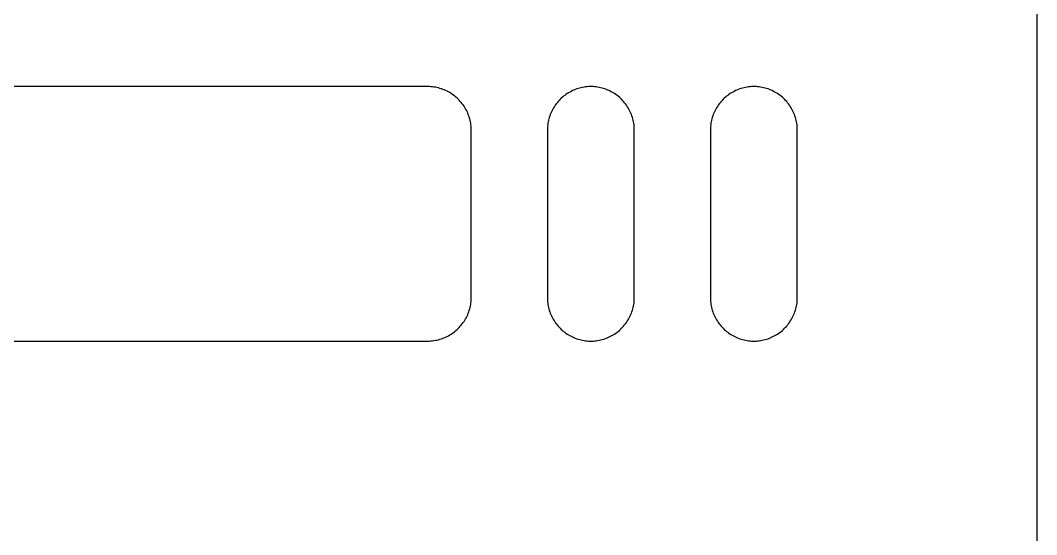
# Model space of a CAD drawing. Header units: millimetres. Extents: x 0 to 4030, y -54 to 2762.
# Drawn here: x 1783.2 to 1861.7, y 524.2 to 563.9 of the extents above; entities that cross this region are included whole.
import ezdxf

# ---------------------------------------------------------------- set-up
doc = ezdxf.new("R2010")
doc.units = ezdxf.units.MM
doc.header["$MEASUREMENT"] = 0
doc.layers.add('Utwórz2D linie widoczne', color=7, linetype='Continuous', true_color=0x000000)

msp = doc.modelspace()

# ---------------------------------------------------------------- linework, layer by layer
at = {"layer": 'Utwórz2D linie widoczne'}
for p, q in [((1861.725, 653.261), (1861.725, 435.178)), ((1814.69, 558.812), (1726.538, 558.812)), ((1814.808, 558.809), (1814.69, 558.812)), ((1814.926, 558.802), (1814.808, 558.809)), ((1815.044, 558.791), (1814.926, 558.802)), ((1815.161, 558.775), (1815.044, 558.791)), ((1815.278, 558.756), (1815.161, 558.775)), ((1815.394, 558.732), (1815.278, 558.756)), ((1815.509, 558.704), (1815.394, 558.732)), ((1815.622, 558.673), (1815.509, 558.704)), ((1815.735, 558.637), (1815.622, 558.673)), ((1815.847, 558.598), (1815.735, 558.637)), ((1815.957, 558.555), (1815.847, 558.598)), ((1816.065, 558.507), (1815.957, 558.555)), ((1816.172, 558.456), (1816.065, 558.507)), ((1816.277, 558.402), (1816.172, 558.456)), ((1816.38, 558.344), (1816.277, 558.402)), ((1816.48, 558.282), (1816.38, 558.344)), ((1816.579, 558.217), (1816.48, 558.282)), ((1825.454, 558.27), (1825.357, 558.205)), ((1825.553, 558.333), (1825.454, 558.27)), ((1825.655, 558.391), (1825.553, 558.333)), ((1825.758, 558.446), (1825.655, 558.391)), ((1825.864, 558.498), (1825.758, 558.446)), ((1825.971, 558.545), (1825.864, 558.498)), ((1826.08, 558.589), (1825.971, 558.545)), ((1826.19, 558.629), (1826.08, 558.589)), ((1826.301, 558.665), (1826.19, 558.629)), ((1826.414, 558.698), (1826.301, 558.665)), ((1826.528, 558.726), (1826.414, 558.698)), ((1826.642, 558.75), (1826.528, 558.726)), ((1826.758, 558.771), (1826.642, 558.75)), ((1826.874, 558.787), (1826.758, 558.771)), ((1826.99, 558.799), (1826.874, 558.787)), ((1827.107, 558.808), (1826.99, 558.799)), ((1827.224, 558.812), (1827.107, 558.808)), ((1827.342, 558.812), (1827.224, 558.812)), ((1827.459, 558.808), (1827.342, 558.812)), ((1827.576, 558.799), (1827.459, 558.808)), ((1827.692, 558.787), (1827.576, 558.799)), ((1827.808, 558.771), (1827.692, 558.787)), ((1827.924, 558.75), (1827.808, 558.771)), ((1828.038, 558.726), (1827.924, 558.75)), ((1828.152, 558.698), (1828.038, 558.726)), ((1828.265, 558.665), (1828.152, 558.698)), ((1828.376, 558.629), (1828.265, 558.665)), ((1828.486, 558.589), (1828.376, 558.629)), ((1828.595, 558.545), (1828.486, 558.589)), ((1828.702, 558.498), (1828.595, 558.545)), ((1828.808, 558.446), (1828.702, 558.498)), ((1828.911, 558.391), (1828.808, 558.446)), ((1829.013, 558.333), (1828.911, 558.391)), ((1829.112, 558.27), (1829.013, 558.333)), ((1829.209, 558.205), (1829.112, 558.27)), ((1838.047, 558.27), (1837.95, 558.205)), ((1838.146, 558.333), (1838.047, 558.27)), ((1838.248, 558.391), (1838.146, 558.333)), ((1838.351, 558.446), (1838.248, 558.391)), ((1838.457, 558.498), (1838.351, 558.446)), ((1838.564, 558.545), (1838.457, 558.498)), ((1838.673, 558.589), (1838.564, 558.545)), ((1838.783, 558.629), (1838.673, 558.589)), ((1838.894, 558.665), (1838.783, 558.629)), ((1839.007, 558.698), (1838.894, 558.665)), ((1839.121, 558.726), (1839.007, 558.698)), ((1839.235, 558.75), (1839.121, 558.726)), ((1839.351, 558.771), (1839.235, 558.75)), ((1839.467, 558.787), (1839.351, 558.771)), ((1839.583, 558.799), (1839.467, 558.787)), ((1839.7, 558.808), (1839.583, 558.799)), ((1839.817, 558.812), (1839.7, 558.808)), ((1839.935, 558.812), (1839.817, 558.812)), ((1840.052, 558.808), (1839.935, 558.812)), ((1840.169, 558.799), (1840.052, 558.808)), ((1840.285, 558.787), (1840.169, 558.799)), ((1840.401, 558.771), (1840.285, 558.787)), ((1840.517, 558.75), (1840.401, 558.771)), ((1840.632, 558.726), (1840.517, 558.75)), ((1840.745, 558.698), (1840.632, 558.726)), ((1840.858, 558.665), (1840.745, 558.698)), ((1840.969, 558.629), (1840.858, 558.665)), ((1841.08, 558.589), (1840.969, 558.629)), ((1841.188, 558.545), (1841.08, 558.589)), ((1841.295, 558.498), (1841.188, 558.545)), ((1841.401, 558.446), (1841.295, 558.498)), ((1841.504, 558.391), (1841.401, 558.446)), ((1841.606, 558.333), (1841.504, 558.391)), ((1841.705, 558.27), (1841.606, 558.333)), ((1841.802, 558.205), (1841.705, 558.27)), ((1816.675, 558.148), (1816.579, 558.217)), ((1816.769, 558.076), (1816.675, 558.148)), ((1816.86, 558.001), (1816.769, 558.076)), ((1816.949, 557.922), (1816.86, 558.001)), ((1817.035, 557.841), (1816.949, 557.922)), ((1817.118, 557.757), (1817.035, 557.841)), ((1817.197, 557.67), (1817.118, 557.757)), ((1817.274, 557.58), (1817.197, 557.67)), ((1817.348, 557.487), (1817.274, 557.58)), ((1817.418, 557.392), (1817.348, 557.487)), ((1824.673, 557.567), (1824.601, 557.475)), ((1824.748, 557.657), (1824.673, 557.567)), ((1824.827, 557.744), (1824.748, 557.657)), ((1824.908, 557.829), (1824.827, 557.744)), ((1824.993, 557.91), (1824.908, 557.829)), ((1825.08, 557.989), (1824.993, 557.91)), ((1825.17, 558.064), (1825.08, 557.989)), ((1825.262, 558.136), (1825.17, 558.064)), ((1825.357, 558.205), (1825.262, 558.136)), ((1829.304, 558.136), (1829.209, 558.205)), ((1829.396, 558.064), (1829.304, 558.136)), ((1829.486, 557.989), (1829.396, 558.064)), ((1829.573, 557.91), (1829.486, 557.989)), ((1829.658, 557.829), (1829.573, 557.91)), ((1829.739, 557.744), (1829.658, 557.829)), ((1829.818, 557.657), (1829.739, 557.744)), ((1829.893, 557.567), (1829.818, 557.657)), ((1829.965, 557.475), (1829.893, 557.567)), ((1837.266, 557.567), (1837.194, 557.475)), ((1837.342, 557.657), (1837.266, 557.567)), ((1837.42, 557.744), (1837.342, 557.657)), ((1837.501, 557.829), (1837.42, 557.744)), ((1837.586, 557.91), (1837.501, 557.829)), ((1837.673, 557.989), (1837.586, 557.91)), ((1837.763, 558.064), (1837.673, 557.989)), ((1837.855, 558.136), (1837.763, 558.064)), ((1837.95, 558.205), (1837.855, 558.136)), ((1841.897, 558.136), (1841.802, 558.205)), ((1841.99, 558.064), (1841.897, 558.136)), ((1842.079, 557.989), (1841.99, 558.064)), ((1842.166, 557.91), (1842.079, 557.989)), ((1842.251, 557.829), (1842.166, 557.91)), ((1842.332, 557.744), (1842.251, 557.829)), ((1842.411, 557.657), (1842.332, 557.744)), ((1842.486, 557.567), (1842.411, 557.657)), ((1842.558, 557.475), (1842.486, 557.567)), ((1817.485, 557.295), (1817.418, 557.392)), ((1817.549, 557.195), (1817.485, 557.295)), ((1817.609, 557.093), (1817.549, 557.195)), ((1817.665, 556.989), (1817.609, 557.093)), ((1817.718, 556.883), (1817.665, 556.989)), ((1817.767, 556.776), (1817.718, 556.883)), ((1817.812, 556.667), (1817.767, 556.776)), ((1824.192, 556.766), (1824.148, 556.658)), ((1824.239, 556.873), (1824.192, 556.766)), ((1824.291, 556.979), (1824.239, 556.873)), ((1824.346, 557.082), (1824.291, 556.979)), ((1824.404, 557.184), (1824.346, 557.082)), ((1824.466, 557.283), (1824.404, 557.184)), ((1824.532, 557.38), (1824.466, 557.283)), ((1824.601, 557.475), (1824.532, 557.38)), ((1830.034, 557.38), (1829.965, 557.475)), ((1830.1, 557.283), (1830.034, 557.38)), ((1830.162, 557.184), (1830.1, 557.283)), ((1830.22, 557.082), (1830.162, 557.184)), ((1830.275, 556.979), (1830.22, 557.082)), ((1830.327, 556.873), (1830.275, 556.979)), ((1830.374, 556.766), (1830.327, 556.873)), ((1830.418, 556.658), (1830.374, 556.766)), ((1836.785, 556.766), (1836.741, 556.658)), ((1836.832, 556.873), (1836.785, 556.766)), ((1836.884, 556.979), (1836.832, 556.873)), ((1836.939, 557.082), (1836.884, 556.979)), ((1836.997, 557.184), (1836.939, 557.082)), ((1837.06, 557.283), (1836.997, 557.184)), ((1837.125, 557.38), (1837.06, 557.283)), ((1837.194, 557.475), (1837.125, 557.38)), ((1842.627, 557.38), (1842.558, 557.475)), ((1842.693, 557.283), (1842.627, 557.38)), ((1842.755, 557.184), (1842.693, 557.283)), ((1842.813, 557.082), (1842.755, 557.184)), ((1842.868, 556.979), (1842.813, 557.082)), ((1842.92, 556.873), (1842.868, 556.979)), ((1842.968, 556.766), (1842.92, 556.873)), ((1843.011, 556.658), (1842.968, 556.766)), ((1817.854, 556.556), (1817.812, 556.667)), ((1817.891, 556.444), (1817.854, 556.556)), ((1817.925, 556.33), (1817.891, 556.444)), ((1817.954, 556.216), (1817.925, 556.33)), ((1817.98, 556.1), (1817.954, 556.216)), ((1818.002, 555.984), (1817.98, 556.1)), ((1818.019, 555.867), (1818.002, 555.984)), ((1823.966, 555.98), (1823.949, 555.863)), ((1823.986, 556.095), (1823.966, 555.98)), ((1824.011, 556.21), (1823.986, 556.095)), ((1824.039, 556.323), (1824.011, 556.21)), ((1824.071, 556.436), (1824.039, 556.323)), ((1824.107, 556.547), (1824.071, 556.436)), ((1824.148, 556.658), (1824.107, 556.547)), ((1830.459, 556.547), (1830.418, 556.658)), ((1830.495, 556.436), (1830.459, 556.547)), ((1830.527, 556.323), (1830.495, 556.436)), ((1830.555, 556.21), (1830.527, 556.323)), ((1830.58, 556.095), (1830.555, 556.21)), ((1830.6, 555.98), (1830.58, 556.095)), ((1830.617, 555.863), (1830.6, 555.98)), ((1836.559, 555.98), (1836.543, 555.863)), ((1836.579, 556.095), (1836.559, 555.98)), ((1836.604, 556.21), (1836.579, 556.095)), ((1836.632, 556.323), (1836.604, 556.21)), ((1836.664, 556.436), (1836.632, 556.323)), ((1836.701, 556.547), (1836.664, 556.436)), ((1836.741, 556.658), (1836.701, 556.547)), ((1843.052, 556.547), (1843.011, 556.658)), ((1843.088, 556.436), (1843.052, 556.547)), ((1843.12, 556.323), (1843.088, 556.436)), ((1843.149, 556.21), (1843.12, 556.323)), ((1843.173, 556.095), (1843.149, 556.21)), ((1843.193, 555.98), (1843.173, 556.095)), ((1843.21, 555.863), (1843.193, 555.98)), ((1818.033, 555.75), (1818.019, 555.867)), ((1818.042, 555.632), (1818.033, 555.75)), ((1818.047, 555.514), (1818.042, 555.632)), ((1818.048, 555.396), (1818.047, 555.514)), ((1818.048, 542.583), (1818.048, 555.396)), ((1823.929, 555.63), (1823.925, 555.513)), ((1823.925, 555.513), (1823.925, 555.396)), ((1823.925, 555.396), (1823.925, 542.583)), ((1823.937, 555.747), (1823.929, 555.63)), ((1823.949, 555.863), (1823.937, 555.747)), ((1830.629, 555.747), (1830.617, 555.863)), ((1830.637, 555.63), (1830.629, 555.747)), ((1830.641, 555.513), (1830.637, 555.63)), ((1830.641, 555.396), (1830.641, 555.513)), ((1830.641, 542.583), (1830.641, 555.396)), ((1836.522, 555.63), (1836.518, 555.513)), ((1836.518, 555.513), (1836.518, 555.396)), ((1836.518, 555.396), (1836.518, 542.583)), ((1836.53, 555.747), (1836.522, 555.63)), ((1836.543, 555.863), (1836.53, 555.747)), ((1843.222, 555.747), (1843.21, 555.863)), ((1843.23, 555.63), (1843.222, 555.747)), ((1843.234, 555.513), (1843.23, 555.63)), ((1843.234, 555.396), (1843.234, 555.513)), ((1843.234, 542.583), (1843.234, 555.396)), ((1818.047, 542.465), (1818.048, 542.583)), ((1823.925, 542.583), (1823.925, 542.466)), ((1830.641, 542.466), (1830.641, 542.583)), ((1836.518, 542.583), (1836.518, 542.466)), ((1843.234, 542.466), (1843.234, 542.583)), ((1817.954, 541.763), (1817.98, 541.878)), ((1817.98, 541.878), (1818.002, 541.995)), ((1818.002, 541.995), (1818.019, 542.112)), ((1818.019, 542.112), (1818.033, 542.229)), ((1818.033, 542.229), (1818.042, 542.347)), ((1818.042, 542.347), (1818.047, 542.465)), ((1823.925, 542.466), (1823.929, 542.349)), ((1823.929, 542.349), (1823.937, 542.232)), ((1823.937, 542.232), (1823.949, 542.115)), ((1823.949, 542.115), (1823.966, 541.999)), ((1823.966, 541.999), (1823.986, 541.884)), ((1823.986, 541.884), (1824.011, 541.769)), ((1830.555, 541.769), (1830.58, 541.884)), ((1830.58, 541.884), (1830.6, 541.999)), ((1830.6, 541.999), (1830.617, 542.115)), ((1830.617, 542.115), (1830.629, 542.232)), ((1830.629, 542.232), (1830.637, 542.349)), ((1830.637, 542.349), (1830.641, 542.466)), ((1836.518, 542.466), (1836.522, 542.349)), ((1836.522, 542.349), (1836.53, 542.232)), ((1836.53, 542.232), (1836.543, 542.115)), ((1836.543, 542.115), (1836.559, 541.999)), ((1836.559, 541.999), (1836.579, 541.884)), ((1836.579, 541.884), (1836.604, 541.769)), ((1843.149, 541.769), (1843.173, 541.884)), ((1843.173, 541.884), (1843.193, 541.999)), ((1843.193, 541.999), (1843.21, 542.115)), ((1843.21, 542.115), (1843.222, 542.232)), ((1843.222, 542.232), (1843.23, 542.349)), ((1843.23, 542.349), (1843.234, 542.466)), ((1817.609, 540.886), (1817.665, 540.99)), ((1817.665, 540.99), (1817.718, 541.095)), ((1817.718, 541.095), (1817.767, 541.203)), ((1817.767, 541.203), (1817.812, 541.312)), ((1817.812, 541.312), (1817.854, 541.423)), ((1817.854, 541.423), (1817.891, 541.535)), ((1817.891, 541.535), (1817.925, 541.648)), ((1817.925, 541.648), (1817.954, 541.763)), ((1824.011, 541.769), (1824.039, 541.656)), ((1824.039, 541.656), (1824.071, 541.543)), ((1824.071, 541.543), (1824.107, 541.431)), ((1824.107, 541.431), (1824.148, 541.321)), ((1824.148, 541.321), (1824.192, 541.213)), ((1824.192, 541.213), (1824.239, 541.105)), ((1824.239, 541.105), (1824.291, 541)), ((1824.291, 541), (1824.346, 540.897)), ((1830.22, 540.897), (1830.275, 541)), ((1830.275, 541), (1830.327, 541.105)), ((1830.327, 541.105), (1830.374, 541.213)), ((1830.374, 541.213), (1830.418, 541.321)), ((1830.418, 541.321), (1830.459, 541.431)), ((1830.459, 541.431), (1830.495, 541.543)), ((1830.495, 541.543), (1830.527, 541.656)), ((1830.527, 541.656), (1830.555, 541.769)), ((1836.604, 541.769), (1836.632, 541.656)), ((1836.632, 541.656), (1836.664, 541.543)), ((1836.664, 541.543), (1836.701, 541.431)), ((1836.701, 541.431), (1836.741, 541.321)), ((1836.741, 541.321), (1836.785, 541.213)), ((1836.785, 541.213), (1836.832, 541.105)), ((1836.832, 541.105), (1836.884, 541)), ((1836.884, 541), (1836.939, 540.897)), ((1842.813, 540.897), (1842.868, 541)), ((1842.868, 541), (1842.92, 541.105)), ((1842.92, 541.105), (1842.968, 541.213)), ((1842.968, 541.213), (1843.011, 541.321)), ((1843.011, 541.321), (1843.052, 541.431)), ((1843.052, 541.431), (1843.088, 541.543)), ((1843.088, 541.543), (1843.12, 541.656)), ((1843.12, 541.656), (1843.149, 541.769)), ((1817.035, 540.138), (1817.118, 540.222)), ((1817.118, 540.222), (1817.197, 540.309)), ((1817.197, 540.309), (1817.274, 540.399)), ((1817.274, 540.399), (1817.348, 540.492)), ((1817.348, 540.492), (1817.418, 540.587)), ((1817.418, 540.587), (1817.485, 540.684)), ((1817.485, 540.684), (1817.549, 540.784)), ((1817.549, 540.784), (1817.609, 540.886)), ((1824.346, 540.897), (1824.404, 540.795)), ((1824.404, 540.795), (1824.466, 540.696)), ((1824.466, 540.696), (1824.532, 540.599)), ((1824.532, 540.599), (1824.601, 540.504)), ((1824.601, 540.504), (1824.673, 540.411)), ((1824.673, 540.411), (1824.748, 540.322)), ((1824.748, 540.322), (1824.827, 540.234)), ((1824.827, 540.234), (1824.908, 540.15)), ((1829.658, 540.15), (1829.739, 540.234)), ((1829.739, 540.234), (1829.818, 540.322)), ((1829.818, 540.322), (1829.893, 540.411)), ((1829.893, 540.411), (1829.965, 540.504)), ((1829.965, 540.504), (1830.034, 540.599)), ((1830.034, 540.599), (1830.1, 540.696)), ((1830.1, 540.696), (1830.162, 540.795)), ((1830.162, 540.795), (1830.22, 540.897)), ((1836.939, 540.897), (1836.997, 540.795)), ((1836.997, 540.795), (1837.06, 540.696)), ((1837.06, 540.696), (1837.125, 540.599)), ((1837.125, 540.599), (1837.194, 540.504)), ((1837.194, 540.504), (1837.266, 540.411)), ((1837.266, 540.411), (1837.342, 540.322)), ((1837.342, 540.322), (1837.42, 540.234)), ((1837.42, 540.234), (1837.501, 540.15)), ((1842.251, 540.15), (1842.332, 540.234)), ((1842.332, 540.234), (1842.411, 540.322)), ((1842.411, 540.322), (1842.486, 540.411)), ((1842.486, 540.411), (1842.558, 540.504)), ((1842.558, 540.504), (1842.627, 540.599)), ((1842.627, 540.599), (1842.693, 540.696)), ((1842.693, 540.696), (1842.755, 540.795)), ((1842.755, 540.795), (1842.813, 540.897)), ((1815.847, 539.381), (1815.957, 539.424)), ((1815.957, 539.424), (1816.065, 539.471)), ((1816.065, 539.471), (1816.172, 539.522)), ((1816.172, 539.522), (1816.277, 539.577)), ((1816.277, 539.577), (1816.38, 539.635)), ((1816.38, 539.635), (1816.48, 539.697)), ((1816.48, 539.697), (1816.579, 539.762)), ((1816.579, 539.762), (1816.675, 539.831)), ((1816.675, 539.831), (1816.769, 539.903)), ((1816.769, 539.903), (1816.86, 539.978)), ((1816.86, 539.978), (1816.949, 540.056)), ((1816.949, 540.056), (1817.035, 540.138)), ((1824.908, 540.15), (1824.993, 540.069)), ((1824.993, 540.069), (1825.08, 539.99)), ((1825.08, 539.99), (1825.17, 539.915)), ((1825.17, 539.915), (1825.262, 539.843)), ((1825.262, 539.843), (1825.357, 539.774)), ((1825.357, 539.774), (1825.454, 539.708)), ((1825.454, 539.708), (1825.553, 539.646)), ((1825.553, 539.646), (1825.655, 539.588)), ((1825.655, 539.588), (1825.758, 539.533)), ((1825.758, 539.533), (1825.864, 539.481)), ((1825.864, 539.481), (1825.971, 539.434)), ((1825.971, 539.434), (1826.08, 539.39)), ((1828.486, 539.39), (1828.595, 539.434)), ((1828.595, 539.434), (1828.702, 539.481)), ((1828.702, 539.481), (1828.808, 539.533)), ((1828.808, 539.533), (1828.911, 539.588)), ((1828.911, 539.588), (1829.013, 539.646)), ((1829.013, 539.646), (1829.112, 539.708)), ((1829.112, 539.708), (1829.209, 539.774)), ((1829.209, 539.774), (1829.304, 539.843)), ((1829.304, 539.843), (1829.396, 539.915)), ((1829.396, 539.915), (1829.486, 539.99)), ((1829.486, 539.99), (1829.573, 540.069)), ((1829.573, 540.069), (1829.658, 540.15)), ((1837.501, 540.15), (1837.586, 540.069)), ((1837.586, 540.069), (1837.673, 539.99)), ((1837.673, 539.99), (1837.763, 539.915)), ((1837.763, 539.915), (1837.855, 539.843)), ((1837.855, 539.843), (1837.95, 539.774)), ((1837.95, 539.774), (1838.047, 539.708)), ((1838.047, 539.708), (1838.146, 539.646)), ((1838.146, 539.646), (1838.248, 539.588)), ((1838.248, 539.588), (1838.351, 539.533)), ((1838.351, 539.533), (1838.457, 539.481)), ((1838.457, 539.481), (1838.564, 539.434)), ((1838.564, 539.434), (1838.673, 539.39)), ((1841.08, 539.39), (1841.188, 539.434)), ((1841.188, 539.434), (1841.295, 539.481)), ((1841.295, 539.481), (1841.401, 539.533)), ((1841.401, 539.533), (1841.504, 539.588)), ((1841.504, 539.588), (1841.606, 539.646)), ((1841.606, 539.646), (1841.705, 539.708)), ((1841.705, 539.708), (1841.802, 539.774)), ((1841.802, 539.774), (1841.897, 539.843)), ((1841.897, 539.843), (1841.99, 539.915)), ((1841.99, 539.915), (1842.079, 539.99)), ((1842.079, 539.99), (1842.166, 540.069)), ((1842.166, 540.069), (1842.251, 540.15)), ((1726.538, 539.167), (1814.69, 539.167)), ((1814.69, 539.167), (1814.808, 539.17)), ((1814.808, 539.17), (1814.926, 539.177)), ((1814.926, 539.177), (1815.044, 539.188)), ((1815.044, 539.188), (1815.161, 539.204)), ((1815.161, 539.204), (1815.278, 539.223)), ((1815.278, 539.223), (1815.394, 539.247)), ((1815.394, 539.247), (1815.509, 539.274)), ((1815.509, 539.274), (1815.622, 539.306)), ((1815.622, 539.306), (1815.735, 539.342)), ((1815.735, 539.342), (1815.847, 539.381)), ((1826.08, 539.39), (1826.19, 539.35)), ((1826.19, 539.35), (1826.301, 539.313)), ((1826.301, 539.313), (1826.414, 539.281)), ((1826.414, 539.281), (1826.528, 539.253)), ((1826.528, 539.253), (1826.642, 539.228)), ((1826.642, 539.228), (1826.758, 539.208)), ((1826.758, 539.208), (1826.874, 539.192)), ((1826.874, 539.192), (1826.99, 539.179)), ((1826.99, 539.179), (1827.107, 539.171)), ((1827.107, 539.171), (1827.224, 539.167)), ((1827.224, 539.167), (1827.342, 539.167)), ((1827.342, 539.167), (1827.459, 539.171)), ((1827.459, 539.171), (1827.576, 539.179)), ((1827.576, 539.179), (1827.692, 539.192)), ((1827.692, 539.192), (1827.808, 539.208)), ((1827.808, 539.208), (1827.924, 539.228)), ((1827.924, 539.228), (1828.038, 539.253)), ((1828.038, 539.253), (1828.152, 539.281)), ((1828.152, 539.281), (1828.265, 539.313)), ((1828.265, 539.313), (1828.376, 539.35)), ((1828.376, 539.35), (1828.486, 539.39)), ((1838.673, 539.39), (1838.783, 539.35)), ((1838.783, 539.35), (1838.894, 539.313)), ((1838.894, 539.313), (1839.007, 539.281)), ((1839.007, 539.281), (1839.121, 539.253)), ((1839.121, 539.253), (1839.235, 539.228)), ((1839.235, 539.228), (1839.351, 539.208)), ((1839.351, 539.208), (1839.467, 539.192)), ((1839.467, 539.192), (1839.583, 539.179)), ((1839.583, 539.179), (1839.7, 539.171)), ((1839.7, 539.171), (1839.817, 539.167)), ((1839.817, 539.167), (1839.935, 539.167)), ((1839.935, 539.167), (1840.052, 539.171)), ((1840.052, 539.171), (1840.169, 539.179)), ((1840.169, 539.179), (1840.285, 539.192)), ((1840.285, 539.192), (1840.401, 539.208)), ((1840.401, 539.208), (1840.517, 539.228)), ((1840.517, 539.228), (1840.632, 539.253)), ((1840.632, 539.253), (1840.745, 539.281)), ((1840.745, 539.281), (1840.858, 539.313)), ((1840.858, 539.313), (1840.969, 539.35)), ((1840.969, 539.35), (1841.08, 539.39))]:
    msp.add_line(p, q, dxfattribs=at)

doc.saveas('drawing.dxf')
